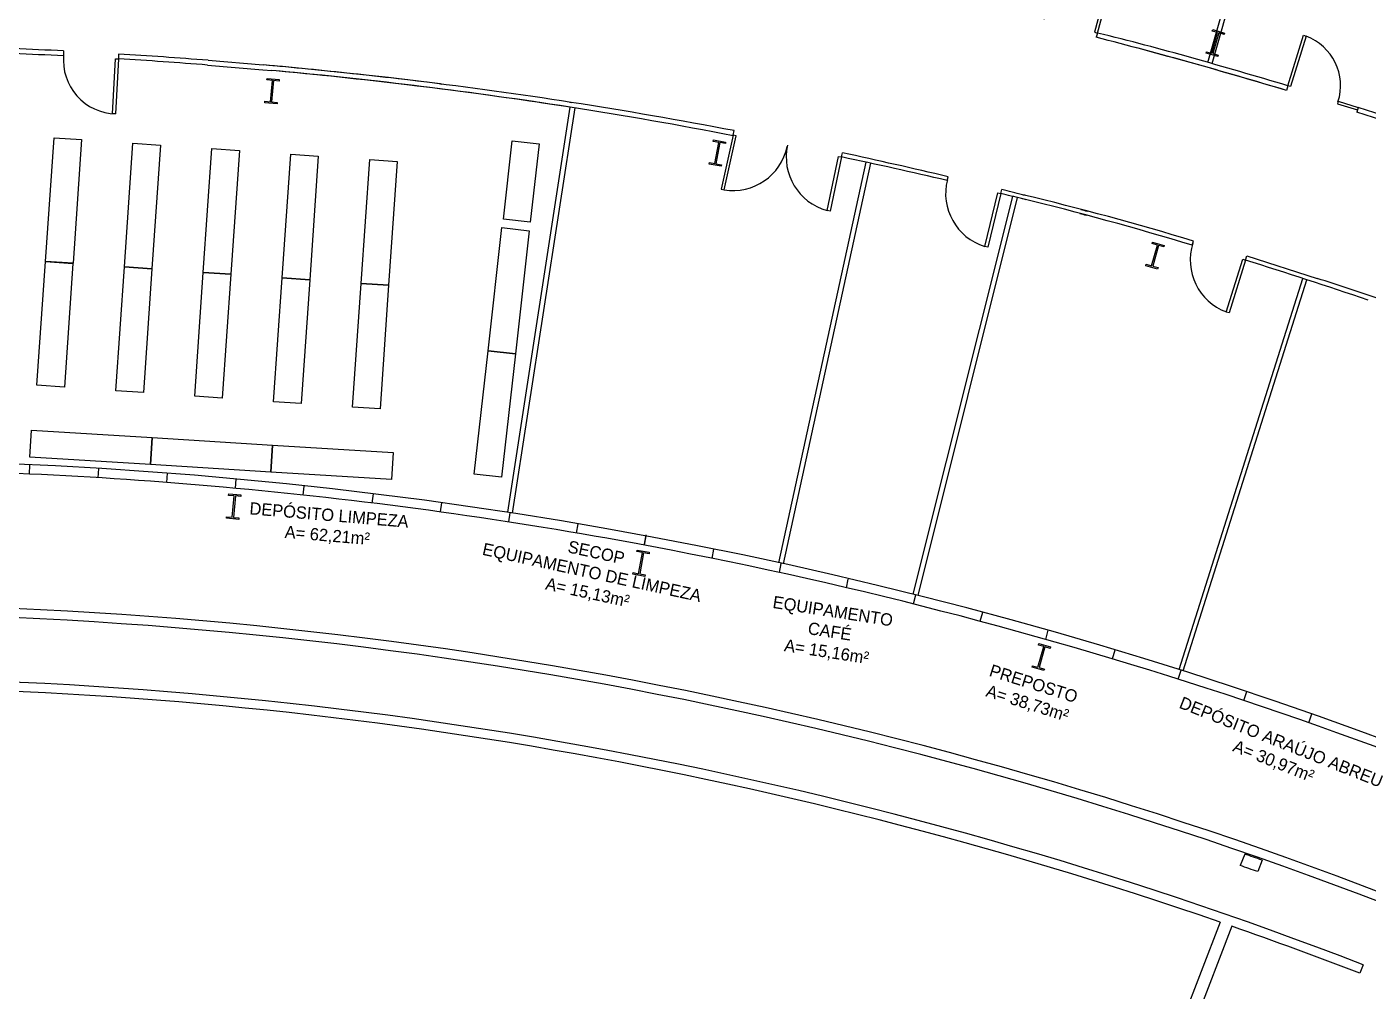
# Model space of a CAD drawing. Extents: x -15 to 8521, y -5327 to 1905.
# Drawn here: x 1843 to 4030, y -840 to 732 of the extents above; entities that cross this region are included whole.
import ezdxf

# ---------------------------------------------------------------- set-up
doc = ezdxf.new("R2010")
doc.units = 0
for name, color, linetype in [('AR-ARMÁRIOS', 2, 'Continuous'), ('AR-DIV', 2, 'Continuous'), ('AR-ESQ', 2, 'Continuous'), ('AR-EST', 4, 'Continuous'), ('AR-MOB', 2, 'Continuous'), ('AR-PAR-ALV', 5, 'Continuous'), ('AR-POR', 1, 'Continuous'), ('AR-TXT', 2, 'Continuous')]:
    doc.layers.add(name, color=color, linetype=linetype)
doc.styles.add('1-125', font='stylu.ttf', dxfattribs={"height": 0.2})

# ---------------------------------------------------------------- blocks, each defined once
blk = doc.blocks.new('porta')
at = {"color": 2}
blk.add_lwpolyline([(0, 0), (0, 0.9), (0.05, 0.9), (0.05, 0)], close=True, dxfattribs=at)
at = {"color": 1}
blk.add_arc((0, 0.001), 0.9, 359.3457, 86.819, dxfattribs=at)

msp = doc.modelspace()

# ---------------------------------------------------------------- linework, layer by layer
at = {"layer": 'AR-ARMÁRIOS'}
for p, q in [((2517.123, 638.467), (2519.104, 638.188)), ((2728.043, 608.77), (2730.415, 608.403))]:
    msp.add_line(p, q, dxfattribs=at)
msp.add_lwpolyline([(3743.196, 375.438), (3745.249, 382.273)], dxfattribs=at)
at = {"layer": 'AR-DIV'}
for p, q in [((3588.516, 721.373), (3586.675, 714.504)), ((2227.326, 661.674), (2242.002, 660.317)), ((3898.881, 635.543), (3896.583, 627.881)), ((2626.72, -59.76), (2728.797, 600.56)), ((2634.626, -60.982), (2736.691, 599.256)), ((2730.019, 608.464), (2730.019, 608.464)), ((3981.049, 610.147), (3979.9, 606.315)), ((3979.9, 606.315), (4012.592, 596.235)), ((3981.049, 610.147), (4013.8, 600.049)), ((4013.809, 600.078), (4011.393, 592.451)), ((2994.426, 555.042), (2995.829, 562.361)), ((3171.067, 519.639), (3172.513, 526.326)), ((3068.838, -141.828), (3211.324, 510.99)), ((3076.654, -143.533), (3219.14, 509.285)), ((3343.452, 481.104), (3344.903, 487.256)), ((3431.142, 459.941), (3432.664, 466.145)), ((3288.199, -193.119), (3450.552, 455.137)), ((3295.959, -195.065), (3458.299, 453.141)), ((3830.137, 351.361), (3832.314, 358.285)), ((3832.314, 358.285), (3946.69, 321.557)), ((2743.083, -94.234), (2743.089, -94.202))]:
    msp.add_line(p, q, dxfattribs=at)
for points in [[(3768.741, 673.516), (3952.263, 1316.34)], [(3775.476, 671.607), (3958.994, 1314.419)], [(1902.511, 692.28), (1902.511, 684.29)], [(1992.249, 687.085), (1992.249, 679.36)], [(2137.436, 669.224), (2227.315, 661.536)], [(2138.09, 676.966), (2228.097, 669.483)], [(3721.601, -315.831), (3923.417, 321.323)], [(3728.274, -317.945), (3930.09, 319.209)]]:
    msp.add_lwpolyline(points, dxfattribs=at)
for centre, radius, start, end in [((1489.006, -7387.865), 8369.504, 73.2820542, 75.485058), ((2628.083, -3247.623), 4083.525, 74.161293, 76.396615), ((1476.472, -8172.57), 8867.081, 87.2461182, 88.3000513), ((1453.865, -8221.196), 8924.76, 87.1185355, 88.1642738), ((1572.197, -6422.976), 7122.458, 85.4429359, 86.6189776), ((1510.03, -7309.6), 8003.5, 85.5038622, 86.5457787), ((1439.148, -7559.565), 8548.289, 73.2930523, 75.0436725), ((1510.03, -7309.6), 8296.5, 73.2656438, 74.389406), ((1510.03, -7309.6), 8296.5, 73.2656438, 74.389406), ((1535.476, -7130.916), 7831.089, 83.8557223, 84.9258428), ((1557.655, -6940.223), 7639.183, 81.1720908, 84.9650415), ((1533.196, -7104.654), 7797.254, 83.1572159, 84.7843494), ((1567.859, -6832.153), 7522.766, 81.1225238, 84.8053814), ((1535.476, -7130.916), 7831.089, 82.79895, 83.8557223), ((1510.03, -7309.599), 8003.5, 81.2409638, 83.1673679), ((1567.859, -6832.153), 7522.766, 79.0699527, 81.1225238), ((1557.655, -6940.223), 7639.183, 79.1485854, 81.1720908), ((1510.03, -7309.6), 8288.5, 70.8565894, 72.4350143), ((1521.492, -7274.242), 8259.332, 70.8463099, 72.4367932), ((1021.618, -9363.96), 10121.467, 76.7299895, 77.7306163), ((1664.653, -6667.238), 7342.83, 76.7835123, 78.1618008), ((1664.653, -6667.238), 7342.83, 75.8110378, 76.0796197), ((1021.618, -9363.96), 10121.467, 76.0238789, 76.2190167), ((1510.03, -7309.599), 8003.5, 75.8073919, 75.865091), ((2334.729, -4231.629), 4817.564, 73.00062, 76.436816), ((1537.805, -7258.577), 7953.766, 75.9113329, 75.9692727), ((2353.683, -4201.033), 4789.902, 73.11086, 76.570473), ((1510.03, -7309.599), 8003.5, 75.0806759, 75.1616163), ((1537.805, -7258.577), 7953.766, 75.1791025, 75.2608273), ((308.858, -10798.533), 11692.713, 71.4431708, 72.4732214), ((962.578, -8888.819), 9681.733, 71.3966477, 72.0479574)]:
    msp.add_arc(centre, radius, start, end, dxfattribs=at)
at = {"layer": 'AR-ESQ'}
for p, q in [((1846.72, 2.653), (1847.417, 17.797)), ((1958.827, -3.371), (1959.759, 11.803)), ((2070.828, -11.113), (2071.996, 4.081)), ((2182.695, -20.6), (2184.076, -5.636)), ((2405.935, -44.632), (2407.771, -29.745)), ((2517.251, -59.227), (2519.315, -44.37)), ((2628.33, -75.527), (2630.673, -60.37)), ((2739.146, -93.529), (2741.722, -78.407)), ((2849.668, -113.256), (2852.48, -98.151)), ((2849.962, -111.531), (2852.538, -96.409)), ((2960.186, -134.771), (2962.776, -119.567)), ((3070.123, -157.936), (3072.632, -143.205)), ((3179.341, -182.695), (3182.199, -168.538)), ((3288.308, -209.148), (3292.079, -194.091)), ((3397.208, -237.353), (3401.569, -222.443)), ((3504.192, -266.802), (3508.219, -251.809)), ((3612.992, -298.543), (3617.445, -283.695)), ((3720.267, -331.633), (3724.938, -316.888)), ((3827.026, -366.356), (3831.906, -351.731)), ((3933.242, -402.703), (3938.326, -388.212))]:
    msp.add_line(p, q, dxfattribs=at)
msp.add_lwpolyline([(2294.206, -17.321), (2292.675, -31.56)], dxfattribs=at)
for centre, radius, start, end in [((1514.05, -7285.948), 7311.349, 52.2356563, 90.0314999), ((1510.03, -7309.6), 7320, 84.8839419, 89.843454), ((1510.03, -7309.6), 7320, 79.6113377, 84.8839419), ((1498.417, -7344.399), 7356.324, 63.5190148, 79.5712452)]:
    msp.add_arc(centre, radius, start, end, dxfattribs=at)
at = {"layer": 'AR-EST'}
for points in [[(3776.445, 726.932), (3795.687, 721.481), (3795.006, 719.075), (3786.347, 721.529), (3776.806, 687.854), (3785.466, 685.401), (3784.784, 682.995), (3765.541, 688.447), (3766.223, 690.852), (3774.882, 688.399), (3784.422, 722.074), (3775.763, 724.527), (3776.445, 726.932)], [(2234.31, 647.518), (2254.224, 645.667), (2253.992, 643.177), (2245.031, 644.01), (2241.791, 609.161), (2250.752, 608.328), (2250.521, 605.838), (2230.607, 607.69), (2230.838, 610.179), (2239.799, 609.346), (2243.04, 644.196), (2234.078, 645.029), (2234.31, 647.518)], [(2234.31, 647.518), (2254.224, 645.667), (2253.992, 643.177), (2245.031, 644.01), (2241.791, 609.161), (2250.752, 608.328), (2250.521, 605.838), (2230.607, 607.69), (2230.838, 610.179), (2239.799, 609.346), (2243.04, 644.196), (2234.078, 645.029), (2234.31, 647.518)], [(2962.458, 547.279), (2982.12, 543.619), (2981.663, 541.161), (2972.815, 542.808), (2966.409, 508.399), (2975.257, 506.752), (2974.8, 504.294), (2955.137, 507.954), (2955.595, 510.412), (2964.443, 508.765), (2970.848, 543.174), (2962, 544.821), (2962.458, 547.279)], [(3678.316, 380.564), (3697.559, 375.113), (3696.877, 372.707), (3688.218, 375.161), (3678.678, 341.486), (3687.337, 339.033), (3686.655, 336.627), (3667.413, 342.079), (3668.094, 344.484), (3676.753, 342.031), (3686.294, 375.706), (3677.635, 378.159), (3678.316, 380.564)], [(2171.848, -29.614), (2191.762, -31.466), (2191.53, -33.955), (2182.569, -33.122), (2179.329, -67.971), (2188.29, -68.804), (2188.059, -71.294), (2168.145, -69.442), (2168.376, -66.953), (2177.337, -67.786), (2180.578, -32.936), (2171.616, -32.103), (2171.848, -29.614)], [(2838.01, -121.237), (2857.672, -124.897), (2857.215, -127.355), (2848.367, -125.708), (2841.961, -160.116), (2850.809, -161.763), (2850.352, -164.221), (2830.69, -160.561), (2831.147, -158.103), (2839.995, -159.75), (2846.401, -125.341), (2837.553, -123.694), (2838.01, -121.237)], [(3492.962, -273.686), (3512.205, -279.138), (3511.523, -281.543), (3502.864, -279.09), (3493.324, -312.765), (3501.983, -315.218), (3501.302, -317.623), (3482.059, -312.172), (3482.74, -309.766), (3491.399, -312.22), (3500.94, -278.545), (3492.281, -276.092), (3492.962, -273.686)]]:
    msp.add_lwpolyline(points, dxfattribs=at)
for points in [[(2974.8, 504.294), (2955.137, 507.954), (2955.595, 510.412), (2964.443, 508.765), (2970.848, 543.174), (2962, 544.821), (2962.458, 547.279), (2982.12, 543.619), (2981.663, 541.161), (2972.815, 542.808), (2966.409, 508.399), (2975.257, 506.752)], [(3667.413, 342.079), (3668.094, 344.484), (3676.753, 342.031), (3686.294, 375.706), (3677.635, 378.159), (3678.316, 380.564), (3697.559, 375.113), (3696.877, 372.707), (3688.218, 375.161), (3678.678, 341.486), (3687.337, 339.033), (3686.655, 336.627)]]:
    msp.add_lwpolyline(points, close=True, dxfattribs=at)
at = {"layer": 'AR-MOB', "color": 1}
for p, q in [((1872.936, 349.03), (1886.923, 550.827)), ((1886.923, 550.827), (1931.815, 547.716)), ((1931.815, 547.716), (1917.839, 346.078)), ((2001.621, 340.111), (2015.608, 541.908)), ((2015.608, 541.908), (2060.5, 538.796)), ((2060.5, 538.796), (2046.525, 337.158)), ((2130.307, 331.191), (2144.294, 532.988)), ((2144.294, 532.988), (2189.186, 529.877)), ((2189.186, 529.877), (2175.21, 328.239)), ((2619.966, 418.201), (2634.293, 545.705)), ((2634.293, 545.705), (2677.847, 540.811)), ((2677.847, 540.811), (2663.52, 413.307)), ((2258.992, 322.272), (2272.979, 524.069)), ((2272.979, 524.069), (2317.871, 520.958)), ((2317.871, 520.958), (2303.896, 319.32)), ((2387.678, 313.353), (2401.665, 515.15)), ((2401.665, 515.15), (2446.557, 512.038)), ((2446.557, 512.038), (2432.581, 310.4)), ((2663.52, 413.307), (2619.966, 418.201)), ((2594.637, 203.289), (2617.225, 404.305)), ((2617.225, 404.305), (2661.944, 399.28)), ((2661.944, 399.28), (2639.374, 198.422)), ((1858.955, 147.313), (1872.941, 349.11)), ((1917.839, 346.078), (1872.936, 349.03)), ((1872.941, 349.11), (1917.834, 345.998)), ((1917.834, 345.998), (1903.858, 144.36)), ((1987.64, 138.393), (2001.627, 340.19)), ((2046.525, 337.158), (2001.621, 340.111)), ((2001.627, 340.19), (2046.519, 337.079)), ((2046.519, 337.079), (2032.543, 135.441)), ((2116.326, 129.474), (2130.312, 331.271)), ((2175.21, 328.239), (2130.307, 331.191)), ((2130.312, 331.271), (2175.205, 328.159)), ((2175.205, 328.159), (2161.229, 126.522)), ((2245.011, 120.555), (2258.998, 322.352)), ((2303.896, 319.32), (2258.992, 322.272)), ((2258.998, 322.352), (2303.89, 319.24)), ((2303.89, 319.24), (2289.915, 117.602)), ((2373.697, 111.635), (2387.684, 313.432)), ((2432.581, 310.4), (2387.678, 313.353)), ((2387.684, 313.432), (2432.576, 310.321)), ((2432.576, 310.321), (2418.6, 108.683)), ((2572.058, 2.352), (2594.646, 203.368)), ((2639.374, 198.422), (2594.637, 203.289)), ((2594.646, 203.368), (2639.365, 198.343)), ((2639.365, 198.343), (2616.795, -2.514)), ((1903.858, 144.36), (1858.955, 147.313)), ((2032.543, 135.441), (1987.64, 138.393)), ((2161.229, 126.522), (2116.326, 129.474)), ((2289.915, 117.602), (2245.011, 120.555)), ((2418.6, 108.683), (2373.697, 111.635)), ((1847.31, 30.19), (1850.019, 74.157)), ((1850.019, 74.157), (2046.699, 62.038)), ((2046.699, 62.038), (2043.99, 18.07)), ((2043.99, 18.07), (2046.699, 62.038)), ((2046.699, 62.038), (2243.379, 49.918)), ((2240.67, 5.951), (2243.379, 49.918)), ((2243.379, 49.918), (2240.67, 5.951)), ((2243.379, 49.918), (2440.059, 37.799)), ((2043.99, 18.07), (1847.31, 30.19)), ((2440.059, 37.799), (2437.35, -6.169)), ((2240.67, 5.951), (2043.99, 18.07)), ((2437.35, -6.169), (2240.67, 5.951)), ((2616.795, -2.514), (2572.058, 2.352))]:
    msp.add_line(p, q, dxfattribs=at)
at = {"layer": 'AR-MOB'}
msp.add_lwpolyline([(3743.196, 375.438), (3745.249, 382.273)], dxfattribs=at)
at = {"layer": 'AR-PAR-ALV'}
for p, q in [((3828.669, -616.857), (3821.467, -635.529)), ((3857.01, -626.743), (3849.81, -645.412)), ((3788.551, -727.84), (3302.728, -1992.502)), ((3807.45, -734.413), (3327.642, -1983.418)), ((4021.718, -797.164), (4016.321, -811.159))]:
    msp.add_line(p, q, dxfattribs=at)
for radius, start, end in [(9215, 47.9559554, 90), (9200, 48.049596, 90), (7100, 67.1426321, 90), (7085, 67.1426321, 90), (6980, 68.9097467, 90), (6965, 70.9048061, 90), (7083, 70.6490278, 70.8918319), (7063, 70.6539548, 70.8974472), (6965, 68.9095833, 70.7401966)]:
    msp.add_arc((1510.03, -7309.6), radius, start, end, dxfattribs=at)
at = {"layer": 'AR-POR'}
msp.add_lwpolyline([(1992.249, 679.357), (1987.338, 589.622), (1982.352, 589.894), (1987.264, 679.633), (1992.249, 679.357)], dxfattribs=at)
for points in [[(2994.426, 555.042), (2974.871, 467.15), (2979.754, 466.064), (2999.308, 553.956)], [(3171.025, 519.417), (3152.468, 431.309), (3147.573, 432.34), (3166.13, 520.448)]]:
    msp.add_lwpolyline(points, close=True, dxfattribs=at)
for centre, radius, start, end in [((1989.621, 677.032), 87.44, 174.668238, 268.503509), ((2994.401, 554.905), 90.041, 260.638154, 348.11143), ((3170.99, 519.282), 90.041, 167.452204, 254.925481)]:
    msp.add_arc(centre, radius, start, end, dxfattribs=at)

# ---------------------------------------------------------------- block references
for p, xscale, yscale, zscale, rotation in [((3588.527, 721.347), -100.0036203517169, 100.003620351709, 100.0036203517154, 344.8648066947942), ((3898.881, 635.543), 95.55929099598167, 95.55929099598167, 95.55929099598167, 342.8245326997513), ((3431.142, 459.941), 100.2239089931695, 100.2239089931695, 100.2239089931695, 166.1849218960934), ((3830.149, 351.396), 100.2239089931696, 100.2239089931696, 100.2239089931696, 162.7926628805702)]:
    msp.add_blockref('porta', p, dxfattribs=dict(at, xscale=xscale, yscale=yscale, zscale=zscale, rotation=rotation))

# ---------------------------------------------------------------- texts
at = {"layer": 'AR-TXT', "char_height": 20, "attachment_point": 5, "style": '1-125'}
for s, insert, rotation in [('DEPÓSITO LIMPEZA\\PA= 62,21m²', (2333.896, -82.432), 355.155306), ('SECOP \\PEQUIPAMENTO DE LIMPEZA\\PA= 15,13m²', (2763.75, -159.441), 347.748829), ('EQUIPAMENTO \\PCAFÉ\\PA= 15,16m²', (3151.702, -255.531), 351.179946), ('PREPOSTO \\PA= 38,73m²', (3478.87, -356.519), 342.510756), ('DEPÓSITO ARAÚJO ABREU\\PA= 30,97m²', (3881.35, -451.227), 338.308024)]:
    msp.add_mtext(s, dxfattribs=dict(at, insert=insert, rotation=rotation))

doc.saveas('drawing.dxf')
